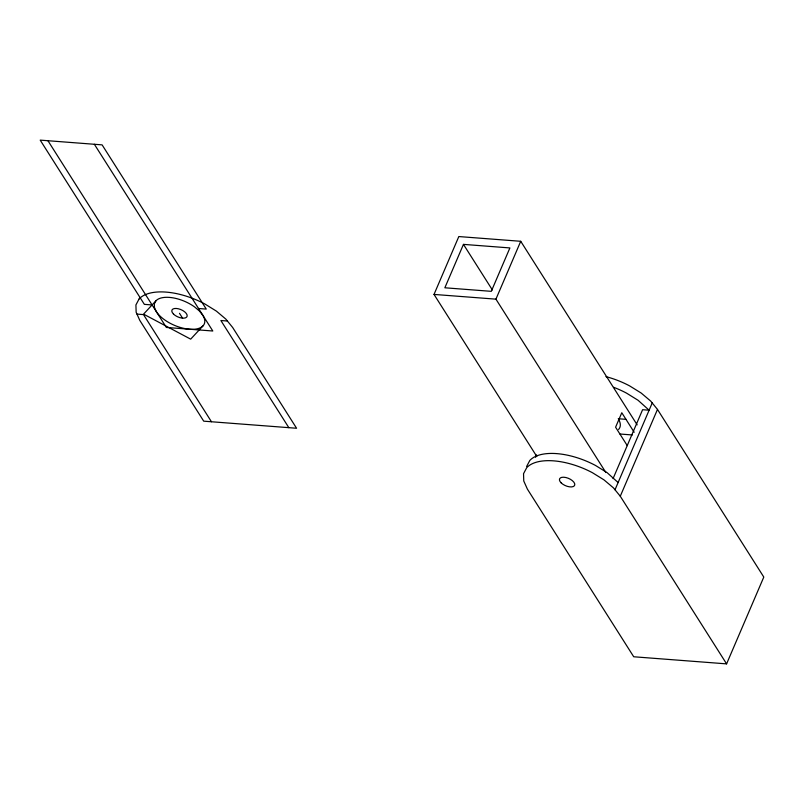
<?xml version="1.0" encoding="UTF-8"?>
<svg xmlns="http://www.w3.org/2000/svg" width="804" height="804" viewBox="0 0 804 804"><rect width="100%" height="100%" fill="white"/><g stroke="black" fill="none" stroke-linecap="round" stroke-linejoin="round"><path stroke-width="1.21" d="M536.791 456.471L434.019 294.425L458.823 236.557L520.731 241.29L637.16 424.854M463.456 244.376L444.853 287.782L491.294 291.339L509.897 247.933L463.456 244.376L492.36 289.942M605.884 472.521L495.927 299.158L520.731 241.29M535.564 457.255L536.549 454.953M613.07 478.601L642.607 409.708L649.119 410.201L638.064 400.271L626.507 393.116A53.938 26.07 23.2 0 0 613.683 387.317M615.01 489.777L652.215 402.965M657.481 409.427L763.8 577.061L726.595 663.873L620.276 496.239L657.481 409.427L650.677 401.065L641.17 393.035L629.602 385.88A53.938 26.07 23.2 0 0 605.945 376.634M155.936 300.807L154.338 303.822L154.458 307.48L156.277 311.54A26.974 13.035 23.2 0 0 189.583 329.228A26.974 13.035 23.2 0 0 202.708 315.088L199.312 310.907L194.558 306.897A26.974 13.035 23.2 0 0 155.936 300.807L143.564 314.133L190.679 339.147L203.05 325.821M526.63 466.461L529.836 460.431A53.938 26.07 23.2 0 1 595.503 465.456L607.06 472.611L618.115 482.541M434.019 294.425L495.927 299.158M152.097 304.947L144.358 304.354L40.2 140.127L102.108 144.871L206.266 309.088L198.528 308.495M136.971 314.103L143.494 314.595L211.452 421.748M227.401 321.017L220.879 320.515L288.847 427.678M618.236 418.743L625.974 419.336M619.964 434.019L632.346 434.964M726.595 663.873L633.723 656.767L527.404 489.133L523.766 481.013L523.535 473.697L526.731 467.667A53.938 26.07 23.2 0 1 592.397 472.692L603.955 479.847L613.462 487.877L620.276 496.239M634.175 432.271L621.793 412.743L615.593 427.215L627.271 445.627M94.37 144.278L212.809 331.007L166.368 327.449L47.938 140.72M179.493 313.309L182.558 318.153M618.839 419.778A26.974 13.035 23.2 0 1 618.567 429.477M139.112 298.907L135.916 304.937L136.147 312.253L139.785 320.374L203.713 421.165L296.586 428.261L232.657 327.479L225.854 319.118L216.346 311.088L204.779 303.932A53.938 26.07 23.2 0 0 139.112 298.907M561.091 482.802A8.201 3.96 23.2 0 0 574.267 485.877A8.201 3.96 23.2 0 0 565.976 477.546A8.201 3.96 23.2 0 0 561.091 482.802M173.473 314.042A8.201 3.96 23.2 0 0 186.659 317.118A8.201 3.96 23.2 0 0 178.357 308.776A8.201 3.96 23.2 0 0 173.473 314.042"/></g></svg>
